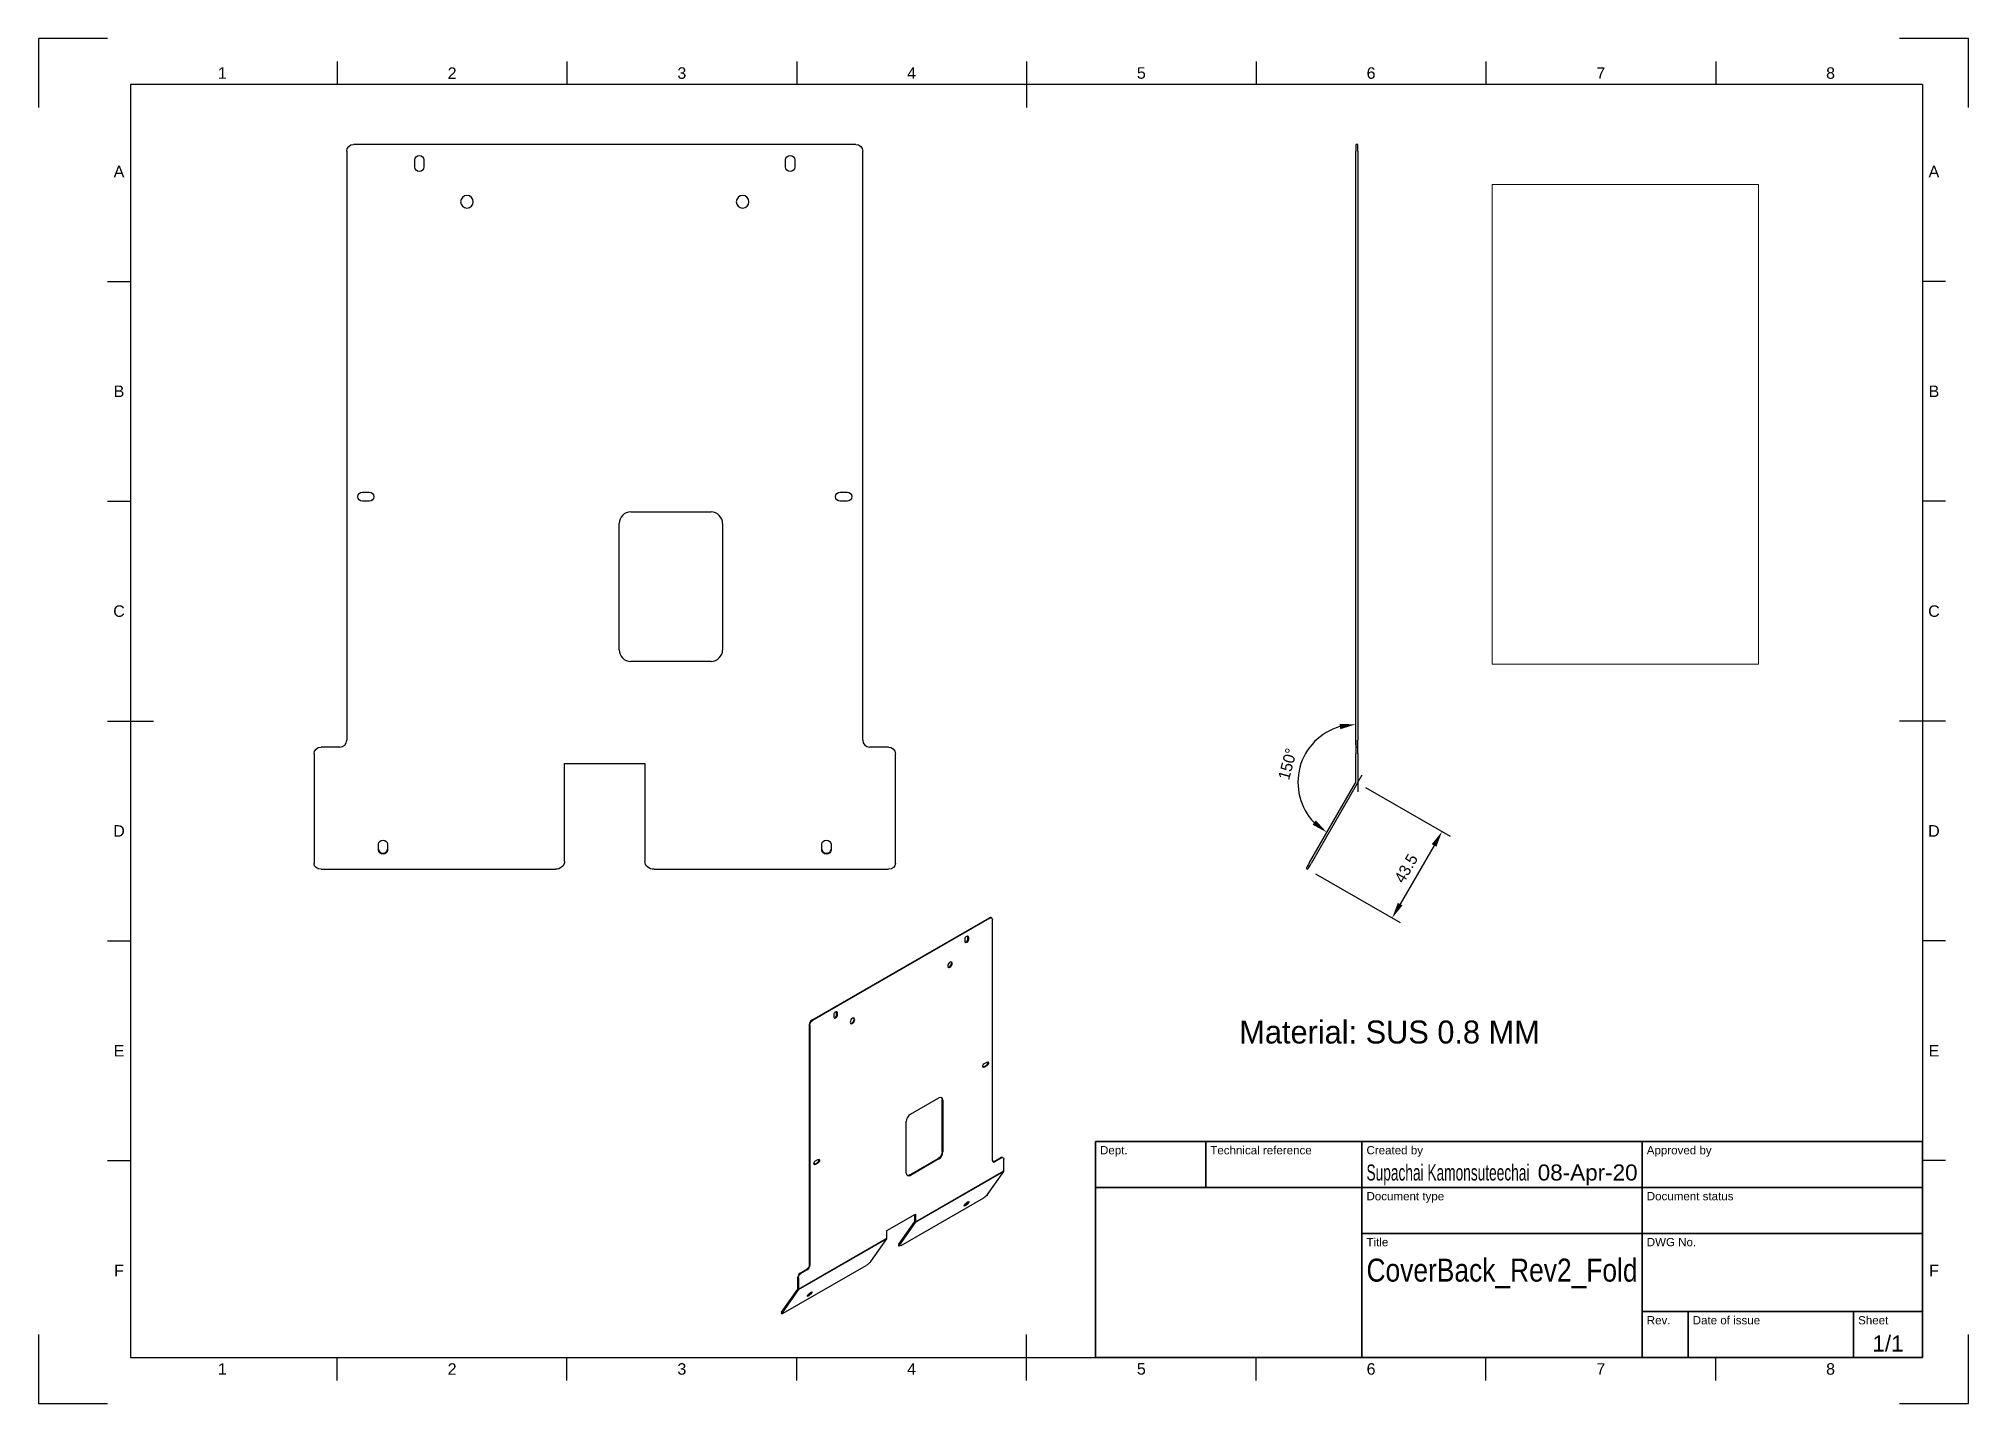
# Model space of a CAD drawing. Header units: millimetres. Extents: x 0 to 420, y 0 to 297.
import ezdxf
from ezdxf.enums import TextEntityAlignment as Align

# ---------------------------------------------------------------- set-up
doc = ezdxf.new("R2010")
doc.units = ezdxf.units.MM
doc.header["$LTSCALE"] = 0.75
for name, color, linetype, lineweight in [('Annotations', 7, 'Continuous', 25), ('Border', 7, 'Continuous', 25), ('Dimensions', 7, 'Continuous', 25), ('TitleBlock', 7, 'Continuous', 35), ('Visible', 7, 'Continuous', 50), ('Visible Narrow', 7, 'Continuous', 35)]:
    doc.layers.add(name, color=color, linetype=linetype, lineweight=lineweight)
doc.styles.add('FusionTitle', font='')
doc.styles.get("Standard").update_dxf_attribs({"font": 'cordia.ttc'})
doc.styles.get('FusionTitle').set_extended_font_data('Arial Unicode MS')
doc.dimstyles.new('ISO-25', dxfattribs={"dimtxt": 2.5, "dimasz": 3.5, "dimexe": 2, "dimexo": 2, "dimgap": 1.5, "dimtad": 1, "dimdec": 3, "dimdsep": 46, "dimtxsty": 'Standard', "dimcen": 0, "dimclrd": 256, "dimclre": 256, "dimclrt": 256, "dimazin": 2, "dimtp": 0.1, "dimtm": 0.1, "dimtfac": 0.714, "dimtdec": 3, "dimtmove": 0, "dimatfit": 3, "dimfxl": 1, "dimarcsym": 0})
picture_1 = doc.add_image_def('image1.jpg', size_in_pixel=(1120, 2016))

# ---------------------------------------------------------------- blocks, each defined once
blk = doc.blocks.new('ISO_A3_SHEET')
at = {"layer": 'Border'}
for p, q in [((15, 297), (0, 297)), ((0, 297), (0, 282)), ((420, 297), (405, 297)), ((420, 282), (420, 297)), ((65, 292), (65, 287)), ((115, 292), (115, 287)), ((165, 292), (165, 287)), ((215, 292), (215, 282)), ((265, 292), (265, 287)), ((315, 292), (315, 287)), ((365, 292), (365, 287)), ((410, 287), (20, 287)), ((20, 287), (20, 10)), ((410, 287), (410, 10)), ((15, 244.16666), (20, 244.16666)), ((415, 244.16666), (410, 244.16666)), ((15, 196.33333), (20, 196.33333)), ((415, 196.33333), (410, 196.33333)), ((15, 148.5), (25, 148.5)), ((415, 148.5), (405, 148.5)), ((15, 100.66667), (20, 100.66667)), ((415, 100.66667), (410, 100.66667)), ((15, 52.83334), (20, 52.83334)), ((415, 52.83334), (410, 52.83334)), ((0, 15), (0, 0)), ((215, 5), (215, 15)), ((420, 0), (420, 15)), ((20, 10), (410, 10)), ((65, 5), (65, 10)), ((115, 5), (115, 10)), ((165, 5), (165, 10)), ((265, 5), (265, 10)), ((315, 5), (315, 10)), ((365, 5), (365, 10)), ((0, 0), (15, 0)), ((405, 0), (420, 0))]:
    blk.add_line(p, q, dxfattribs=at)
at = {"layer": 'Border', "style": 'FusionTitle'}
for s, p in [('1', (40, 289.5)), ('2', (90, 289.5)), ('3', (140, 289.5)), ('4', (190, 289.5)), ('5', (240, 289.5)), ('6', (290, 289.5)), ('7', (340, 289.5)), ('8', (390, 289.5)), ('A', (17.5, 268.08333)), ('A', (412.5, 268.08333)), ('B', (17.5, 220.25)), ('B', (412.5, 220.25)), ('C', (17.5, 172.41667)), ('C', (412.5, 172.41667)), ('D', (17.5, 124.58334)), ('D', (412.5, 124.58334)), ('E', (17.5, 76.75001)), ('E', (412.5, 76.75001)), ('F', (17.5, 28.91668)), ('F', (412.5, 28.91668)), ('1', (40, 7.5)), ('2', (90, 7.5)), ('3', (140, 7.5)), ('4', (190, 7.5)), ('5', (240, 7.5)), ('6', (290, 7.5)), ('7', (340, 7.5)), ('8', (390, 7.5))]:
    blk.add_text(s, height=2.5, dxfattribs=at).set_placement(p, align=Align.MIDDLE)
blk = doc.blocks.new('ISO_TITLEBLOCK')
at = {"layer": 'TitleBlock'}
for p, q in [((0, 47), (-180, 47)), ((-180, 47), (-180, 0)), ((-156, 37), (-156, 47)), ((-122, 0), (-122, 47)), ((-61, 0), (-61, 47)), ((0, 0), (0, 47)), ((-180, 37), (0, 37)), ((-122, 27), (0, 27)), ((-61, 10), (0, 10)), ((-51, 0), (-51, 10)), ((-15, 0), (-15, 10)), ((-180, 0), (0, 0))]:
    blk.add_line(p, q, dxfattribs=at)
at = {"layer": 'TitleBlock', "style": 'FusionTitle'}
for s, p in [('Dept.', (-179, 46)), ('Technical reference', (-155, 46)), ('Created by', (-121, 46)), ('Approved by', (-60, 46)), ('Document type', (-121, 36)), ('Document status', (-60, 36)), ('Title', (-121, 26)), ('DWG No.', (-60, 26)), ('Rev.', (-60, 9)), ('Date of issue', (-50, 9)), ('Sheet', (-14, 9))]:
    blk.add_text(s, height=1.8, dxfattribs=at).set_placement(p, align=Align.TOP_LEFT)
for tag, p, height in [('DEPT', (-179, 38.5), 3.5), ('TECHNICAL_REFERENCE', (-155, 38.5), 3.5), ('CREATED_BY', (-121, 38.5), 3.5), ('APPROVED_BY', (-60, 38.5), 3.5), ('DOCUMENT_TYPE', (-121, 28.5), 3.5), ('DOCUMENT_STATUS', (-60, 28.5), 3.5), ('TITLE_1', (-121, 16.5), 5), ('TITLE_2', (-121, 9), 5), ('TITLE_3', (-121, 1.5), 5), ('DATE_OF_ISSUE', (-50, 1.5), 3.5)]:
    blk.add_attdef(tag, p, '', height=height, dxfattribs=at)
for tag, p in [('CREATED_DATE', (-62, 38.5)), ('APPROVED_DATE', (-1, 38.5))]:
    blk.add_attdef(tag, text='', height=3.5, dxfattribs=at).set_placement(p, align=Align.RIGHT)
for tag, height, p in [('DRAWING_NUMBER', 5, (-30.5, 16.6)), ('REV', 3.5, (-56, 3.1)), ('SHEET', 3.5, (-7.5, 3.1))]:
    blk.add_attdef(tag, text='', height=height, dxfattribs=at).set_placement(p, align=Align.MIDDLE)
blk = doc.blocks.new('*U3')
at = {"layer": 'Dimensions', "color": 0, "ltscale": 0.75, "transparency": 16777216}
for p, q in [((-0.10718, -0.185641), (1, 1.732051)), ((0, 0.214359), (0, -2))]:
    blk.add_line(p, q, dxfattribs=at)
blk = doc.blocks.new('*D6')
at = {"layer": 'Defpoints', "color": 0, "transparency": 16777216}
for p in [(287.081994, 135.057539), (276.206994, 116.221487), (294.578167, 105.614885)]:
    blk.add_point(p, dxfattribs=at)
at = {"layer": 'Dimensions', "lineweight": -2, "transparency": 16777216}
for p, q in [((288.814045, 134.057539), (307.185218, 123.450937)), ((303.703167, 121.419848), (296.328167, 108.645974)), ((277.939045, 115.221487), (296.310218, 104.614885))]:
    blk.add_line(p, q, dxfattribs=at)
at = {"layer": 'Dimensions', "transparency": 16777216}
for points in [[(303.197986, 121.711515), (304.208349, 121.128182), (305.453167, 124.450937)], [(295.822986, 108.93764), (296.833349, 108.354307), (294.578167, 105.614885)]]:
    blk.add_solid(points, dxfattribs=at)
at = {"layer": 'Dimensions', "transparency": 16777216, "insert": (297.615501, 116.418648), "char_height": 2.5, "attachment_point": 5, "rotation": 59.99998843}
blk.add_mtext('43.5', dxfattribs=at)
blk = doc.blocks.new('*D7')
at = {"layer": 'Defpoints', "color": 0, "transparency": 16777216}
for p in [(277.024048, 143.268698), (286.681994, 141.332737), (286.628404, 135.071898), (286.681994, 135.271898), (276.610584, 117.720525)]:
    blk.add_point(p, dxfattribs=at)
at = {"layer": 'Dimensions', "lineweight": -2, "transparency": 16777216}
blk.add_line((286.681994, 143.332737), (286.681994, 149.772272), dxfattribs=at)
blk.add_arc((286.681994, 135.164719), 12.607553, 105.957484, 224.042516, dxfattribs=at)
at = {"layer": 'Dimensions', "transparency": 16777216}
for points in [[(283.134906, 147.864139), (283.296846, 146.708766), (286.681994, 147.772272)], [(277.978346, 126.859855), (277.260415, 125.940243), (280.378218, 124.246257)]]:
    blk.add_solid(points, dxfattribs=at)
at = {"layer": 'Dimensions', "transparency": 16777216, "insert": (271.826995, 139.145104), "char_height": 2.5, "attachment_point": 5, "rotation": 75.00000507}
blk.add_mtext('150°', dxfattribs=at)

msp = doc.modelspace()

# ---------------------------------------------------------------- linework, layer by layer
at = {"layer": 'Visible', "lineweight": 25}
for p, q in [((177.863434, 273.982737, 5.610705), (68.563434, 273.982737, 5.610705)), ((67.063434, 272.482737, 5.610705), (67.063434, 144.332737, 5.610705)), ((81.863434, 269.082737, 5.610705), (81.863434, 270.582737, 5.610705)), ((83.863434, 270.582737, 5.610705), (83.863434, 269.082737, 5.610705)), ((162.563434, 269.082737, 5.610705), (162.563434, 270.582737, 5.610705)), ((164.563434, 270.582737, 5.610705), (164.563434, 269.082737, 5.610705)), ((179.363434, 144.332737, 5.610705), (179.363434, 272.482737, 5.610705)), ((70.463434, 198.332737, 5.610705), (71.963434, 198.332737, 5.610705)), ((174.463434, 198.332737, 5.610705), (175.963434, 198.332737, 5.610705)), ((71.963434, 196.332737, 5.610705), (70.463434, 196.332737, 5.610705)), ((128.863434, 193.982737, 5.610705), (146.363434, 193.982737, 5.610705)), ((175.963434, 196.332737, 5.610705), (174.463434, 196.332737, 5.610705)), ((126.363434, 163.982737, 5.610705), (126.363434, 191.482737, 5.610705)), ((148.863434, 191.482737, 5.610705), (148.863434, 163.982737, 5.610705)), ((146.363434, 161.482737, 5.610705), (128.863434, 161.482737, 5.610705)), ((65.563434, 142.832737, 5.610705), (61.463434, 142.832737, 5.610705)), ((184.963434, 142.832737, 5.610705), (180.863434, 142.832737, 5.610705)), ((59.963434, 141.332737, 5.610705), (59.963434, 135.271898, 5.610705)), ((114.463434, 135.271898, 5.610705), (114.463434, 139.271898, 5.610705)), ((114.463434, 139.271898, 5.610705), (131.963434, 139.271898, 5.610705)), ((131.963434, 139.271898, 5.610705), (131.963434, 135.271898, 5.610705)), ((186.463434, 135.271898, 5.610705), (186.463434, 141.332737, 5.610705)), ((59.963434, 134.871898, 5.503525), (59.963434, 117.520525, -4.514295)), ((114.463434, 117.953537, -4.264295), (114.463434, 134.871898, 5.503525)), ((131.963434, 134.871898, 5.503525), (131.963434, 117.953537, -4.264295)), ((186.463434, 117.520525, -4.514295), (186.463434, 134.871898, 5.503525)), ((73.963434, 120.395877, -2.85421), (73.963434, 121.694915, -2.10421)), ((75.963434, 121.694915, -2.10421), (75.963434, 120.395877, -2.85421)), ((170.463434, 120.395877, -2.85421), (170.463434, 121.694915, -2.10421)), ((172.463434, 121.694915, -2.10421), (172.463434, 120.395877, -2.85421)), ((61.463434, 116.221487, -5.264295), (112.463434, 116.221487, -5.264295)), ((133.963434, 116.221487, -5.264295), (184.963434, 116.221487, -5.264295))]:
    msp.add_line(p, q, dxfattribs=at)
at = {"layer": 'Visible', "lineweight": 25, "extrusion": (1, -2e-16, 2.966e-13)}
for p, q in [((287.081994, 273.982737, 54.65), (286.681994, 273.982737, 54.65)), ((286.681994, 144.332737, 56.15), (286.681994, 272.482737, 56.15)), ((287.081994, 272.482737, 56.15), (287.081994, 144.332737, 56.15)), ((287.081994, 142.832737, 61.75), (286.681994, 142.832737, 61.75)), ((286.681994, 135.271898, 63.25), (286.681994, 141.332737, 63.25)), ((287.081994, 141.332737, 63.25), (287.081994, 135.271898, 63.25)), ((276.610584, 117.720525, 63.25), (286.628404, 135.071898, 63.25)), ((286.974815, 134.871898, 63.25), (276.956994, 117.520525, 63.25)), ((275.860584, 116.421487, 61.75), (276.206994, 116.221487, 61.75))]:
    msp.add_line(p, q, dxfattribs=at)
at = {"layer": 'Visible', "lineweight": 25, "extrusion": (0.707107, -0.407196, 0.578093)}
for p, q in [((168.274399, 83.414302, 40.014696), (206.917785, 105.667548, 8.421907)), ((207.059206, 105.586108, 8.537526), (168.415821, 83.332863, 40.130315)), ((207.292059, 105.704325, 7.990011), (207.43348, 105.622886, 8.10563)), ((207.589536, 52.894013, -29.226278), (207.589536, 105.278345, 7.67206)), ((201.649839, 100.468071, 11.549077), (201.649839, 101.081231, 11.980974)), ((202.215525, 100.956706, 10.855366), (202.215525, 101.569866, 11.287262)), ((202.356946, 101.488427, 11.40288), (202.356946, 100.875267, 10.970984)), ((173.118081, 84.037724, 34.875135), (173.118081, 84.650884, 35.307031)), ((173.683766, 84.526359, 34.181423), (173.683766, 85.139519, 34.613319)), ((173.825188, 85.05808, 34.728938), (173.825188, 84.444919, 34.297041)), ((167.744069, 30.111413, 3.118031), (167.744069, 82.495745, 40.01637)), ((167.885491, 82.414306, 40.131988), (167.885491, 30.029974, 3.23365)), ((205.715703, 73.234048, -12.953165), (206.246033, 73.539445, -13.386735)), ((205.857125, 73.970156, -12.261684), (206.387455, 74.275553, -12.695254)), ((206.387455, 73.458005, -13.271116), (205.857125, 73.152609, -12.837546)), ((189.73509, 62.907928, -0.333661), (195.922274, 66.470891, -5.391975)), ((196.664737, 54.798118, -14.868136), (196.664737, 66.039391, -6.950037)), ((196.806158, 65.957952, -6.834419), (196.806158, 54.716679, -14.752517)), ((188.851207, 50.135727, -8.24897), (188.851207, 61.377, -0.330871)), ((168.946151, 52.059871, 17.107677), (169.476481, 52.365267, 16.674107)), ((169.087572, 52.795979, 17.799158), (169.617902, 53.101375, 17.365588)), ((169.617902, 52.283828, 16.789726), (169.087572, 51.978432, 17.223296)), ((189.593669, 49.704227, -9.807032), (195.780853, 53.267189, -14.865347)), ((195.922274, 53.18575, -14.749728), (189.73509, 49.622788, -9.691413)), ((206.520037, 45.440862, -41.925169), (210.061872, 50.494039, -34.033556)), ((207.978445, 52.667688, -30.207363), (209.428014, 53.50244, -31.392454)), ((209.569435, 53.421001, -31.276835), (208.119866, 52.586249, -30.091745)), ((209.802288, 53.539217, -31.82435), (209.943709, 53.457778, -31.708732)), ((210.099765, 50.635726, -33.887404), (210.099765, 53.113237, -32.142302)), ((187.693319, 34.373661, -27.341042), (205.724542, 44.757152, -42.082417)), ((201.450112, 43.020675, -35.992679), (201.715277, 43.398989, -35.401861)), ((202.034744, 43.580154, -36.613315), (202.214145, 43.836107, -36.213589)), ((202.422384, 43.806185, -35.979954), (202.157219, 43.427871, -36.570772)), ((184.643921, 37.611775, -11.924328), (190.831106, 41.174737, -16.982643)), ((187.217291, 34.623167, -26.017734), (190.670737, 39.550238, -18.323061)), ((190.793212, 39.397955, -18.280519), (187.339766, 34.470884, -25.975192)), ((190.689684, 39.621082, -18.249985), (190.689684, 41.093298, -17.21299)), ((190.831106, 41.174737, -16.982643), (190.831106, 39.539643, -18.134367)), ((181.152582, 30.907921, -20.916877), (184.606028, 35.834993, -13.222204)), ((184.643921, 35.976681, -13.076052), (184.643921, 37.611775, -11.924328)), ((187.267624, 34.251365, -26.553285), (187.14515, 34.403648, -26.595827)), ((162.060698, 19.612816, -6.385167), (180.091921, 29.996307, -21.126541)), ((165.23384, 24.962037, 2.561367), (165.23384, 27.439547, 4.306469)), ((165.375262, 27.358108, 4.422088), (165.375262, 24.880597, 2.676986)), ((165.76417, 28.358104, 4.304796), (167.213739, 29.192856, 3.119705)), ((167.35516, 29.111416, 3.235324), (165.905592, 28.276665, 4.420414)), ((161.673059, 19.838017, -5.403321), (165.214893, 24.891193, 2.488291)), ((165.337368, 24.73891, 2.530833), (161.795533, 19.685733, -5.360779)), ((167.33221, 23.373482, -8.099686), (167.597375, 23.751796, -7.508868)), ((167.916842, 23.93296, -8.720322), (168.096243, 24.188914, -8.320596)), ((168.304482, 24.158991, -8.086961), (168.039316, 23.780677, -8.677779)), ((161.618953, 19.673377, -5.836891), (161.741427, 19.521094, -5.794349))]:
    msp.add_line(p, q, dxfattribs=at)
at = {"layer": 'Visible', "lineweight": 25, "extrusion": (0, 0, -1)}
for centre in [(-93.213434, 261.482737, -5.610705), (-153.213434, 261.482737, -5.610705)]:
    msp.add_circle(centre, 1.375, dxfattribs=at)
at = {"layer": 'Visible', "lineweight": 25, "extrusion": (-0.707107, 0.407196, -0.578093)}
for centre in [(-181.702209, -61.981941, -108.354243), (-160.530065, -40.727757, -108.354243)]:
    msp.add_circle(centre, 0.6875, dxfattribs=at)
at = {"layer": 'Visible', "lineweight": 25, "extrusion": (0, 0, -1)}
for centre, radius, start, end in [((-68.563434, 272.482737, -5.610705), 1.5, 0, 90), ((-177.863434, 272.482737, -5.610705), 1.5, 90, 180), ((-82.863434, 270.582737, -5.610705), 1, 0, 180), ((-82.863434, 269.082737, -5.610705), 1, 180, 0), ((-163.563434, 270.582737, -5.610705), 1, 0, 180), ((-163.563434, 269.082737, -5.610705), 1, 180, 0), ((-70.463434, 197.332737, -5.610705), 1, 270, 90), ((-71.963434, 197.332737, -5.610705), 1, 90, 270), ((-174.463434, 197.332737, -5.610705), 1, 270, 90), ((-175.963434, 197.332737, -5.610705), 1, 90, 270), ((-61.463434, 141.332737, -5.610705), 1.5, 0, 90), ((-184.963434, 141.332737, -5.610705), 1.5, 90, 180)]:
    msp.add_arc(centre, radius, start, end, dxfattribs=at)
at = {"layer": 'Visible', "lineweight": 25, "extrusion": (1, -2e-16, 2.966e-13)}
for centre, start, end in [((272.482737, 54.65, 286.681994), 0, 90), ((141.332737, 61.75, 286.681994), 0, 90), ((144.332737, 57.65, 287.081994), 180, 270)]:
    msp.add_arc(centre, 1.5, start, end, dxfattribs=at)
at = {"layer": 'Visible', "lineweight": 25, "extrusion": (-1, 2e-16, -2.966e-13)}
for centre, start, end in [((-272.482737, 54.65, -287.081994), 90, 180), ((-144.332737, 57.65, -286.681994), 270, 0), ((-141.332737, 61.75, -287.081994), 90, 180)]:
    msp.add_arc(centre, 1.5, start, end, dxfattribs=at)
at = {"layer": 'Visible', "lineweight": 25}
for centre, radius, start, end in [((128.863434, 191.482737, 5.610705), 2.5, 90, 180), ((146.363434, 191.482737, 5.610705), 2.5, 0, 90), ((128.863434, 163.982737, 5.610705), 2.5, 180, 270), ((146.363434, 163.982737, 5.610705), 2.5, 270, 0), ((65.563434, 144.332737, 5.610705), 1.5, 270, 0), ((180.863434, 144.332737, 5.610705), 1.5, 180, 270), ((286.281994, 135.271898, 63.25), 0.4, 330, 0)]:
    msp.add_arc(centre, radius, start, end, dxfattribs=at)
at = {"layer": 'Visible', "lineweight": 25, "extrusion": (1, 0, 0)}
for centre in [(135.271898, 4.810705, 59.963434), (135.271898, 4.810705, 131.963434)]:
    msp.add_arc(centre, 0.8, 90, 120, dxfattribs=at)
at = {"layer": 'Visible', "lineweight": 25, "extrusion": (-1, 0, 0)}
for centre in [(-135.271898, 4.810705, -114.463434), (-135.271898, 4.810705, -186.463434)]:
    msp.add_arc(centre, 0.8, 60, 90, dxfattribs=at)
at = {"layer": 'Visible', "lineweight": 25, "extrusion": (2.966e-13, -2e-16, -1)}
msp.add_arc((-286.281994, 135.271898, -63.25), 0.8, 180, 210, dxfattribs=at)
at = {"layer": 'Visible', "lineweight": 25, "extrusion": (7.7e-15, 0.5, -0.866025)}
msp.add_arc((-74.963434, 104.338783, 62.669756), 1, 360, 180, dxfattribs=at)
at = {"layer": 'Visible', "lineweight": 25, "extrusion": (-1.1e-15, 0.5, -0.866025)}
for centre, start, end in [((-171.463434, 104.338783, 62.669756), 0, 180), ((-171.463434, 102.838783, 62.669756), 180, 0)]:
    msp.add_arc(centre, 1, start, end, dxfattribs=at)
at = {"layer": 'Visible', "lineweight": 25, "extrusion": (1.1e-15, -0.5, 0.866025)}
msp.add_arc((74.963434, 102.838783, -63.069756), 1, 180, 360, dxfattribs=at)
at = {"layer": 'Visible', "lineweight": 25, "extrusion": (5.5e-15, 0.5, -0.866025)}
msp.add_arc((-74.963434, 102.838783, 62.669756), 1, 180, 360, dxfattribs=at)
at = {"layer": 'Visible', "lineweight": 25, "extrusion": (-6e-16, 0.5, -0.866025)}
msp.add_arc((-112.463434, 100.018612, 62.669756), 2, 180, 270, dxfattribs=at)
at = {"layer": 'Visible', "lineweight": 25, "extrusion": (-7.1e-15, 0.5, -0.866025)}
msp.add_arc((-133.963434, 100.018612, 62.669756), 2, 270, 0, dxfattribs=at)
at = {"layer": 'Visible', "lineweight": 25, "extrusion": (2.2e-15, -0.5, 0.866025)}
msp.add_arc((171.463434, 102.838783, -63.069756), 1, 180, 360, dxfattribs=at)
at = {"layer": 'Visible', "lineweight": 25, "extrusion": (0.866025, -0.5, 2.614e-13)}
msp.add_arc((240.254257, 61.75, 180.69153), 1.5, 90, 180, dxfattribs=at)
at = {"layer": 'Visible', "lineweight": 25, "extrusion": (5.4e-15, 0.5, -0.866025)}
msp.add_arc((-61.463434, 99.518612, 62.669756), 1.5, 270, 360, dxfattribs=at)
at = {"layer": 'Visible', "lineweight": 25, "extrusion": (-9.9e-15, 0.5, -0.866025)}
msp.add_arc((-184.963434, 99.518612, 62.669756), 1.5, 180, 270, dxfattribs=at)
at = {"layer": 'Visible', "lineweight": 25, "extrusion": (-0.866025, 0.5, -2.624e-13)}
msp.add_arc((-240.254257, 61.75, -181.09153), 1.5, 0, 90, dxfattribs=at)
at = {"layer": 'Visible', "lineweight": 25, "extrusion": (0.707107, -0.407196, 0.578093)}
for centre, radius, start, end in [((194.297032, -66.832308, 108.154243), 0.75, 360, 44.889207), ((188.0466, -62.966483, 108.154243), 0.5, 196.397366, 314.889207), ((188.577955, -62.437179, 108.154243), 0.5, 314.889207, 343.602634), ((181.702209, -61.981941, 108.154243), 0.6875, 191.847481, 348.152519), ((159.570067, -34.379605, 108.154243), 0.5, 196.397366, 314.889207), ((160.101422, -33.850302, 108.154243), 0.5, 314.889207, 343.602634), ((155.728443, -28.11427, 108.154243), 0.75, 44.889207, 134.889207), ((160.530065, -40.727757, 108.154243), 0.6875, 191.847481, 348.152519), ((166.476412, -92.146014, 108.154243), 0.5, 196.397366, 224.889207), ((167.005715, -92.677369, 108.154243), 0.5, 224.889207, 343.602634), ((154.488508, -84.256256, 108.354243), 1.25, 314.889207, 44.889207), ((148.313299, -78.057119, 108.354243), 1.25, 44.889207, 134.889207), ((144.747007, -93.960155, 108.354243), 1.25, 224.889207, 314.889207), ((129.778029, -55.305429, 108.154243), 0.5, 196.397366, 224.889207), ((130.307333, -55.836784, 108.154243), 0.5, 224.889207, 343.602634), ((149.960244, -113.115188, 108.354243), 0.75, 134.889207, 224.889207), ((150.344298, -115.626164, 108.154243), 0.75, 360, 44.889207), ((138.571799, -87.761018, 108.354243), 1.25, 134.889207, 224.889207), ((109.274442, -72.271731, 108.354243), 0.75, 224.889207, 314.889207), ((106.764969, -71.877969, 108.154243), 0.75, 44.889207, 134.889207)]:
    msp.add_arc(centre, radius, start, end, dxfattribs=at)
at = {"layer": 'Visible', "lineweight": 25, "extrusion": (-0.707107, 0.407196, -0.578093)}
for centre, radius, start, end in [((-194.297032, -66.832308, -108.354243), 0.75, 135.110793, 225.110793), ((-188.577955, -62.437179, -108.354243), 0.5, 45.110793, 225.110793), ((-188.0466, -62.966483, -108.354243), 0.5, 225.110793, 45.110793), ((-159.570067, -34.379605, -108.354243), 0.5, 225.110793, 45.110793), ((-160.101422, -33.850302, -108.354243), 0.5, 45.110793, 225.110793), ((-155.728443, -28.11427, -108.354243), 0.75, 45.110793, 135.110793), ((-166.476412, -92.146014, -108.354243), 0.5, 315.110793, 135.110793), ((-167.005715, -92.677369, -108.354243), 0.5, 135.110793, 315.110793), ((-154.488508, -84.256256, -108.154243), 1.25, 186.483607, 225.110793), ((-144.747007, -93.960155, -108.154243), 1.25, 225.110793, 315.110793), ((-129.778029, -55.305429, -108.354243), 0.5, 315.110793, 135.110793), ((-130.307333, -55.836784, -108.354243), 0.5, 135.110793, 315.110793), ((-149.960244, -113.115188, -108.154243), 0.75, 315.110793, 349.152346), ((-150.344298, -115.626164, -108.354243), 0.75, 135.110793, 225.110793), ((-138.571799, -87.761018, -108.154243), 1.25, 315.110793, 353.516393), ((-109.274442, -72.271731, -108.154243), 0.75, 225.110793, 315.110793), ((-106.764969, -71.877969, -108.354243), 0.75, 45.110793, 135.110793)]:
    msp.add_arc(centre, radius, start, end, dxfattribs=at)
at = {"layer": 'Visible', "lineweight": 25, "extrusion": (-0.707107, -0.407196, 0.578093)}
for centre, radius in [((60.684174, 91.926054, -188.771695), 0.4), ((60.684174, 91.926054, -161.521695), 0.2), ((60.684174, 91.926054, -152.771695), 0.4), ((60.684174, 91.926054, -125.521695), 0.2)]:
    msp.add_arc(centre, radius, 15.110793, 45.110793, dxfattribs=at)
at = {"layer": 'Visible', "lineweight": 25, "extrusion": (-0.612372, 0.761415, -0.212712)}
for centre, radius, start, end in [((-184.344525, -55.189197, -82.9498), 0.5, 216.272957, 36.272957), ((-184.78825, -54.584541, -82.9498), 0.5, 36.272957, 216.272957), ((-188.804266, -60.521091, -82.9498), 0.75, 216.272957, 306.272957), ((-168.39388, -45.232904, -82.9498), 1, 306.272957, 36.272957), ((-159.727148, -38.872853, -82.9498), 1, 216.272957, 306.272957), ((-145.445008, -26.642917, -82.9498), 0.5, 216.272957, 36.272957), ((-145.888732, -26.038262, -82.9498), 0.5, 36.272957, 216.272957), ((-139.020946, -23.98777, -82.9498), 0.75, 306.272957, 36.272957)]:
    msp.add_arc(centre, radius, start, end, dxfattribs=at)
at = {"layer": 'Visible', "lineweight": 25, "extrusion": (0.612372, -0.761415, 0.212712)}
for centre, radius, start, end in [((184.344525, -55.189197, 82.7498), 0.5, 238.723165, 323.727043), ((168.39388, -45.232904, 82.7498), 1, 143.727043, 180), ((145.445008, -26.642917, 82.7498), 0.5, 238.723165, 323.727043), ((139.020946, -23.98777, 82.7498), 0.75, 143.727043, 180)]:
    msp.add_arc(centre, radius, start, end, dxfattribs=at)
at = {"layer": 'Visible', "lineweight": 25, "extrusion": (0.707107, 0.407196, -0.578093)}
for centre in [(-60.684174, 91.926054, 161.521695), (-60.684174, 91.926054, 125.521695)]:
    msp.add_arc(centre, 0.4, 134.889207, 164.889207, dxfattribs=at)
at = {"layer": 'Visible Narrow', "lineweight": 25, "extrusion": (0.707107, -0.407196, 0.578093)}
for p, q in [((206.917785, 105.667548, 8.421907), (207.059206, 105.586108, 8.537526)), ((202.356946, 101.488427, 11.40288), (202.215525, 101.569866, 11.287262)), ((202.356946, 100.875267, 10.970984), (202.215525, 100.956706, 10.855366)), ((173.825188, 85.05808, 34.728938), (173.683766, 85.139519, 34.613319)), ((173.825188, 84.444919, 34.297041), (173.683766, 84.526359, 34.181423)), ((167.744069, 82.495745, 40.01637), (167.885491, 82.414306, 40.131988)), ((168.415821, 83.332863, 40.130315), (168.274399, 83.414302, 40.014696)), ((205.857125, 73.152609, -12.837546), (205.715703, 73.234048, -12.953165)), ((206.387455, 73.458005, -13.271116), (206.246033, 73.539445, -13.386735)), ((196.664737, 66.039391, -6.950037), (196.806158, 65.957952, -6.834419)), ((196.806158, 54.716679, -14.752517), (196.664737, 54.798118, -14.868136)), ((169.087572, 51.978432, 17.223296), (168.946151, 52.059871, 17.107677)), ((169.617902, 52.283828, 16.789726), (169.476481, 52.365267, 16.674107)), ((210.061872, 50.494039, -34.033556), (190.793212, 39.397955, -18.280519)), ((190.831106, 39.539643, -18.134367), (210.099765, 50.635726, -33.887404)), ((195.780853, 53.267189, -14.865347), (195.922274, 53.18575, -14.749728)), ((208.119866, 52.586249, -30.091745), (207.978445, 52.667688, -30.207363)), ((209.428014, 53.50244, -31.392454), (209.569435, 53.421001, -31.276835)), ((189.73509, 49.622788, -9.691413), (189.593669, 49.704227, -9.807032)), ((202.157219, 43.427871, -36.570772), (202.034744, 43.580154, -36.613315)), ((202.422384, 43.806185, -35.979954), (202.343513, 43.904251, -36.007351)), ((184.606028, 35.834993, -13.222204), (165.337368, 24.73891, 2.530833)), ((165.375262, 24.880597, 2.676986), (184.643921, 35.976681, -13.076052)), ((187.339766, 34.470884, -25.975192), (187.217291, 34.623167, -26.017734)), ((167.885491, 30.029974, 3.23365), (167.744069, 30.111413, 3.118031)), ((165.23384, 27.439547, 4.306469), (165.375262, 27.358108, 4.422088)), ((165.905592, 28.276665, 4.420414), (165.76417, 28.358104, 4.304796)), ((167.213739, 29.192856, 3.119705), (167.35516, 29.111416, 3.235324)), ((165.337368, 24.73891, 2.530833), (165.214893, 24.891193, 2.488291)), ((165.23384, 24.962037, 2.561367), (165.375262, 24.880597, 2.676986)), ((168.039316, 23.780677, -8.677779), (167.916842, 23.93296, -8.720322)), ((168.304482, 24.158991, -8.086961), (168.225611, 24.257058, -8.114358)), ((161.795533, 19.685733, -5.360779), (161.673059, 19.838017, -5.403321))]:
    msp.add_line(p, q, dxfattribs=at)

# ---------------------------------------------------------------- block references
at = {"layer": 'Border'}
msp.add_blockref('ISO_A3_SHEET', (0, 0), dxfattribs=at)
at = {"layer": 'Dimensions', "ltscale": 0.75}
msp.add_blockref('*U3', (287.081994, 135.057539), dxfattribs=at)
at = {"layer": 'TitleBlock'}
ref = msp.add_blockref('ISO_TITLEBLOCK', (410, 10), dxfattribs=at)
ref.add_attrib('CREATED_DATE', '08-Apr-20', dxfattribs={"height": 3.5, "style": 'FusionTitle'}).set_placement((348, 48.5), align=Align.RIGHT)
ref.add_attrib('SHEET', '1/1', dxfattribs={"height": 3.5, "style": 'FusionTitle'}).set_placement((402.5, 13.1), align=Align.MIDDLE)
ref.add_attrib('TITLE_1', 'CoverBack_Rev2_Fold', (289, 26.5), dxfattribs={"height": 5, "style": 'FusionTitle', "width": 0.82151})
ref.add_attrib('CREATED_BY', 'Supachai Kamonsuteechai', (289, 48.5), dxfattribs={"height": 3.5, "style": 'FusionTitle', "width": 0.609885})

# ---------------------------------------------------------------- texts
at = {"layer": 'Annotations', "insert": (261.318389, 83.316743), "char_height": 5, "attachment_point": 1}
msp.add_mtext_dynamic_manual_height_columns('Material: SUS 0.8 MM', width=105.711148, gutter_width=12.5, heights=[0], dxfattribs=at)

# ---------------------------------------------------------------- dimensions: what is measured, and where the dimension line sits
at = {"layer": 'Dimensions'}
dim = msp.add_angular_dim_2l(base=(277.024048, 143.268698), line1=((286.681994, 135.271898), (286.681994, 141.332737)), line2=((276.610584, 117.720525), (286.628404, 135.071898)), dimstyle='ISO-25', override={"dimlfac": 2, "dimclrd": 256, "dimclre": 256}, dxfattribs=at)
dim.commit()
dim.dimension.update_dxf_attribs({"geometry": '*D7', "text_midpoint": (271.826995, 139.145104)})
dim = msp.add_aligned_dim(p1=(287.081994, 135.057539), p2=(276.206994, 116.221487), distance=21.213204, dimstyle='ISO-25', override={"dimlfac": 2, "dimclrd": 256, "dimclre": 256}, dxfattribs=at)
dim.commit()
dim.dimension.update_dxf_attribs({"geometry": '*D6', "text_midpoint": (297.615501, 116.418648)})

# ---------------------------------------------------------------- pictures from other files: only their frames are drawn
at = {"layer": 'Annotations', "linetype": 'Continuous', "lineweight": 0}
image = msp.add_image(picture_1, insert=(316.324639, 160.861306), size_in_units=(58, 104.4), dxfattribs=at)
image.dxf.flags = 15

doc.saveas('drawing.dxf')
